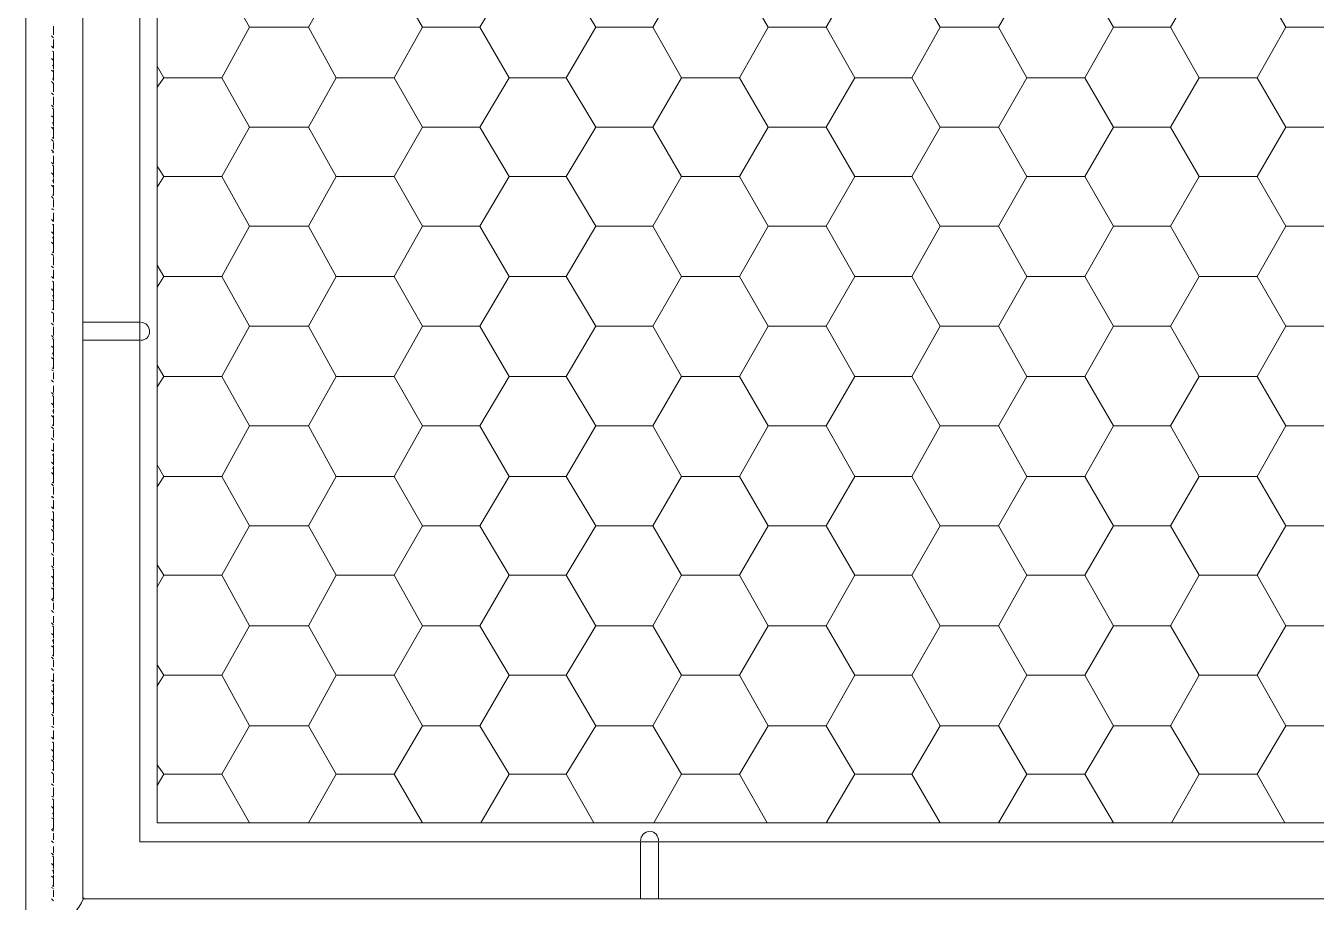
# Model space of a CAD drawing. Header units: millimetres. Extents: x 2928 to 3112, y 1220 to 1280.
# Drawn here: x 3058.276 to 3060.518, y 1264.148 to 1265.671 of the extents above; entities that cross this region are included whole.
import ezdxf

# ---------------------------------------------------------------- set-up
doc = ezdxf.new("R2010")
doc.units = ezdxf.units.MM

msp = doc.modelspace()

# ---------------------------------------------------------------- linework, layer by layer
at = {"color": 7, "linetype": 'Continuous', "lineweight": 5, "true_color": 0x000007}
for points in [[(3058.27562, 1263.95519), (3058.27562, 1268.05543), (3058.27562, 1268.05543)], [(3058.37486, 1264.15367), (3058.37486, 1268.05543), (3058.37486, 1268.05543)], [(3058.47409, 1265.15599), (3058.37486, 1265.15599), (3058.37486, 1265.12456)], [(3058.37486, 1265.12456), (3058.47409, 1265.12456), (3058.47409, 1265.12456)], [(3059.34409, 1264.15367), (3059.34409, 1264.25291), (3059.34409, 1264.25291)], [(3059.37552, 1264.25291), (3059.37552, 1264.15367), (3059.34409, 1264.15367)], [(3062.57433, 1264.15367), (3058.37486, 1264.15367), (3058.37486, 1264.15367)]]:
    msp.add_lwpolyline(points, dxfattribs=at)
for points in [[(3058.47409, 1267.95454), (3062.47509, 1267.95454), (3062.47509, 1264.25291), (3058.47409, 1264.25291)], [(3062.44532, 1264.28599), (3058.50387, 1264.28599), (3058.50387, 1267.92476), (3062.44532, 1267.92476)]]:
    msp.add_lwpolyline(points, close=True, dxfattribs=at)
at = {"color": 9, "linetype": 'Continuous', "lineweight": 13, "true_color": 0xbababa}
for points in [[(3058.6643, 1265.66872), (3058.61634, 1265.75473), (3058.61634, 1265.75473)], [(3058.76685, 1265.66872), (3058.81482, 1265.75473), (3058.81482, 1265.75473)], [(3058.96533, 1265.66872), (3058.91571, 1265.75473), (3058.91571, 1265.75473)], [(3059.06457, 1265.66872), (3059.11584, 1265.75473), (3059.11584, 1265.75473)], [(3059.26636, 1265.66872), (3059.21508, 1265.75473), (3059.21508, 1265.75473)], [(3059.36559, 1265.66872), (3059.41521, 1265.75473), (3059.41521, 1265.75473)], [(3059.56573, 1265.66872), (3059.51611, 1265.75473), (3059.51611, 1265.75473)], [(3059.66662, 1265.66872), (3059.71624, 1265.75473), (3059.71624, 1265.75473)], [(3059.8651, 1265.66872), (3059.81548, 1265.75473), (3059.81548, 1265.75473)], [(3059.96599, 1265.66872), (3060.01561, 1265.75473), (3060.01561, 1265.75473)], [(3060.16612, 1265.66872), (3060.11651, 1265.75473), (3060.11651, 1265.75473)], [(3060.26536, 1265.66872), (3060.31498, 1265.75473), (3060.31498, 1265.75473)], [(3060.4655, 1265.66872), (3060.41588, 1265.75473), (3060.41588, 1265.75473)], [(3058.61634, 1265.58106), (3058.6643, 1265.66872), (3058.6643, 1265.66872)], [(3058.6643, 1265.66872), (3058.76685, 1265.66872), (3058.76685, 1265.66872)], [(3058.81482, 1265.58106), (3058.76685, 1265.66872), (3058.76685, 1265.66872)], [(3058.91571, 1265.58106), (3058.96533, 1265.66872), (3058.96533, 1265.66872)], [(3058.96533, 1265.66872), (3059.06457, 1265.66872), (3059.06457, 1265.66872)], [(3059.11584, 1265.58106), (3059.06457, 1265.66872), (3059.06457, 1265.66872)], [(3059.21508, 1265.58106), (3059.26636, 1265.66872), (3059.26636, 1265.66872)], [(3059.26636, 1265.66872), (3059.36559, 1265.66872), (3059.36559, 1265.66872)], [(3059.41521, 1265.58106), (3059.36559, 1265.66872), (3059.36559, 1265.66872)], [(3059.51611, 1265.58106), (3059.56573, 1265.66872), (3059.56573, 1265.66872)], [(3059.56573, 1265.66872), (3059.66662, 1265.66872), (3059.66662, 1265.66872)], [(3059.71624, 1265.58106), (3059.66662, 1265.66872), (3059.66662, 1265.66872)], [(3059.81548, 1265.58106), (3059.8651, 1265.66872), (3059.8651, 1265.66872)], [(3059.8651, 1265.66872), (3059.96599, 1265.66872), (3059.96599, 1265.66872)], [(3060.01561, 1265.58106), (3059.96599, 1265.66872), (3059.96599, 1265.66872)], [(3060.11651, 1265.58106), (3060.16612, 1265.66872), (3060.16612, 1265.66872)], [(3060.16612, 1265.66872), (3060.26536, 1265.66872), (3060.26536, 1265.66872)], [(3060.31498, 1265.58106), (3060.26536, 1265.66872), (3060.26536, 1265.66872)], [(3060.41588, 1265.58106), (3060.4655, 1265.66872), (3060.4655, 1265.66872)], [(3060.4655, 1265.66872), (3060.56639, 1265.66872), (3060.56639, 1265.66872)], [(3058.51544, 1265.58106), (3058.50387, 1265.60091), (3058.50387, 1265.60091)], [(3058.50387, 1265.56452), (3058.51544, 1265.58106), (3058.51544, 1265.58106)], [(3058.51544, 1265.58106), (3058.61634, 1265.58106), (3058.61634, 1265.58106)], [(3058.6643, 1265.49506), (3058.61634, 1265.58106), (3058.61634, 1265.58106)], [(3058.76685, 1265.49506), (3058.81482, 1265.58106), (3058.81482, 1265.58106)], [(3058.81482, 1265.58106), (3058.91571, 1265.58106), (3058.91571, 1265.58106)], [(3058.96533, 1265.49506), (3058.91571, 1265.58106), (3058.91571, 1265.58106)], [(3059.06457, 1265.49506), (3059.11584, 1265.58106), (3059.11584, 1265.58106)], [(3059.11584, 1265.58106), (3059.21508, 1265.58106), (3059.21508, 1265.58106)], [(3059.26636, 1265.49506), (3059.21508, 1265.58106), (3059.21508, 1265.58106)], [(3059.36559, 1265.49506), (3059.41521, 1265.58106), (3059.41521, 1265.58106)], [(3059.41521, 1265.58106), (3059.51611, 1265.58106), (3059.51611, 1265.58106)], [(3059.56573, 1265.49506), (3059.51611, 1265.58106), (3059.51611, 1265.58106)], [(3059.66662, 1265.49506), (3059.71624, 1265.58106), (3059.71624, 1265.58106)], [(3059.71624, 1265.58106), (3059.81548, 1265.58106), (3059.81548, 1265.58106)], [(3059.8651, 1265.49506), (3059.81548, 1265.58106), (3059.81548, 1265.58106)], [(3059.96599, 1265.49506), (3060.01561, 1265.58106), (3060.01561, 1265.58106)], [(3060.01561, 1265.58106), (3060.11651, 1265.58106), (3060.11651, 1265.58106)], [(3060.16612, 1265.49506), (3060.11651, 1265.58106), (3060.11651, 1265.58106)], [(3060.26536, 1265.49506), (3060.31498, 1265.58106), (3060.31498, 1265.58106)], [(3060.31498, 1265.58106), (3060.41588, 1265.58106), (3060.41588, 1265.58106)], [(3060.4655, 1265.49506), (3060.41588, 1265.58106), (3060.41588, 1265.58106)], [(3058.61634, 1265.40905), (3058.6643, 1265.49506), (3058.6643, 1265.49506)], [(3058.6643, 1265.49506), (3058.76685, 1265.49506), (3058.76685, 1265.49506)], [(3058.81482, 1265.40905), (3058.76685, 1265.49506), (3058.76685, 1265.49506)], [(3058.91571, 1265.40905), (3058.96533, 1265.49506), (3058.96533, 1265.49506)], [(3058.96533, 1265.49506), (3059.06457, 1265.49506), (3059.06457, 1265.49506)], [(3059.11584, 1265.40905), (3059.06457, 1265.49506), (3059.06457, 1265.49506)], [(3059.21508, 1265.40905), (3059.26636, 1265.49506), (3059.26636, 1265.49506)], [(3059.26636, 1265.49506), (3059.36559, 1265.49506), (3059.36559, 1265.49506)], [(3059.41521, 1265.40905), (3059.36559, 1265.49506), (3059.36559, 1265.49506)], [(3059.51611, 1265.40905), (3059.56573, 1265.49506), (3059.56573, 1265.49506)], [(3059.56573, 1265.49506), (3059.66662, 1265.49506), (3059.66662, 1265.49506)], [(3059.71624, 1265.40905), (3059.66662, 1265.49506), (3059.66662, 1265.49506)], [(3059.81548, 1265.40905), (3059.8651, 1265.49506), (3059.8651, 1265.49506)], [(3059.8651, 1265.49506), (3059.96599, 1265.49506), (3059.96599, 1265.49506)], [(3060.01561, 1265.40905), (3059.96599, 1265.49506), (3059.96599, 1265.49506)], [(3060.11651, 1265.40905), (3060.16612, 1265.49506), (3060.16612, 1265.49506)], [(3060.16612, 1265.49506), (3060.26536, 1265.49506), (3060.26536, 1265.49506)], [(3060.31498, 1265.40905), (3060.26536, 1265.49506), (3060.26536, 1265.49506)], [(3060.41588, 1265.40905), (3060.4655, 1265.49506), (3060.4655, 1265.49506)], [(3060.4655, 1265.49506), (3060.56639, 1265.49506), (3060.56639, 1265.49506)], [(3058.51544, 1265.40905), (3058.50387, 1265.42724), (3058.50387, 1265.42724)], [(3058.50387, 1265.39085), (3058.51544, 1265.40905), (3058.51544, 1265.40905)], [(3058.51544, 1265.40905), (3058.61634, 1265.40905), (3058.61634, 1265.40905)], [(3058.6643, 1265.32304), (3058.61634, 1265.40905), (3058.61634, 1265.40905)], [(3058.76685, 1265.32304), (3058.81482, 1265.40905), (3058.81482, 1265.40905)], [(3058.81482, 1265.40905), (3058.91571, 1265.40905), (3058.91571, 1265.40905)], [(3058.96533, 1265.32304), (3058.91571, 1265.40905), (3058.91571, 1265.40905)], [(3059.06457, 1265.32304), (3059.11584, 1265.40905), (3059.11584, 1265.40905)], [(3059.11584, 1265.40905), (3059.21508, 1265.40905), (3059.21508, 1265.40905)], [(3059.26636, 1265.32304), (3059.21508, 1265.40905), (3059.21508, 1265.40905)], [(3059.36559, 1265.32304), (3059.41521, 1265.40905), (3059.41521, 1265.40905)], [(3059.41521, 1265.40905), (3059.51611, 1265.40905), (3059.51611, 1265.40905)], [(3059.56573, 1265.32304), (3059.51611, 1265.40905), (3059.51611, 1265.40905)], [(3059.66662, 1265.32304), (3059.71624, 1265.40905), (3059.71624, 1265.40905)], [(3059.71624, 1265.40905), (3059.81548, 1265.40905), (3059.81548, 1265.40905)], [(3059.8651, 1265.32304), (3059.81548, 1265.40905), (3059.81548, 1265.40905)], [(3059.96599, 1265.32304), (3060.01561, 1265.40905), (3060.01561, 1265.40905)], [(3060.01561, 1265.40905), (3060.11651, 1265.40905), (3060.11651, 1265.40905)], [(3060.16612, 1265.32304), (3060.11651, 1265.40905), (3060.11651, 1265.40905)], [(3060.26536, 1265.32304), (3060.31498, 1265.40905), (3060.31498, 1265.40905)], [(3060.31498, 1265.40905), (3060.41588, 1265.40905), (3060.41588, 1265.40905)], [(3060.4655, 1265.32304), (3060.41588, 1265.40905), (3060.41588, 1265.40905)], [(3058.61634, 1265.23538), (3058.6643, 1265.32304), (3058.6643, 1265.32304)], [(3058.6643, 1265.32304), (3058.76685, 1265.32304), (3058.76685, 1265.32304)], [(3058.81482, 1265.23538), (3058.76685, 1265.32304), (3058.76685, 1265.32304)], [(3058.91571, 1265.23538), (3058.96533, 1265.32304), (3058.96533, 1265.32304)], [(3058.96533, 1265.32304), (3059.06457, 1265.32304), (3059.06457, 1265.32304)], [(3059.11584, 1265.23538), (3059.06457, 1265.32304), (3059.06457, 1265.32304)], [(3059.21508, 1265.23538), (3059.26636, 1265.32304), (3059.26636, 1265.32304)], [(3059.26636, 1265.32304), (3059.36559, 1265.32304), (3059.36559, 1265.32304)], [(3059.41521, 1265.23538), (3059.36559, 1265.32304), (3059.36559, 1265.32304)], [(3059.51611, 1265.23538), (3059.56573, 1265.32304), (3059.56573, 1265.32304)], [(3059.56573, 1265.32304), (3059.66662, 1265.32304), (3059.66662, 1265.32304)], [(3059.71624, 1265.23538), (3059.66662, 1265.32304), (3059.66662, 1265.32304)], [(3059.81548, 1265.23538), (3059.8651, 1265.32304), (3059.8651, 1265.32304)], [(3059.8651, 1265.32304), (3059.96599, 1265.32304), (3059.96599, 1265.32304)], [(3060.01561, 1265.23538), (3059.96599, 1265.32304), (3059.96599, 1265.32304)], [(3060.11651, 1265.23538), (3060.16612, 1265.32304), (3060.16612, 1265.32304)], [(3060.16612, 1265.32304), (3060.26536, 1265.32304), (3060.26536, 1265.32304)], [(3060.31498, 1265.23538), (3060.26536, 1265.32304), (3060.26536, 1265.32304)], [(3060.41588, 1265.23538), (3060.4655, 1265.32304), (3060.4655, 1265.32304)], [(3060.4655, 1265.32304), (3060.56639, 1265.32304), (3060.56639, 1265.32304)], [(3058.51544, 1265.23538), (3058.50387, 1265.25523), (3058.50387, 1265.25523)], [(3058.50387, 1265.21719), (3058.51544, 1265.23538), (3058.51544, 1265.23538)], [(3058.51544, 1265.23538), (3058.61634, 1265.23538), (3058.61634, 1265.23538)], [(3058.6643, 1265.14937), (3058.61634, 1265.23538), (3058.61634, 1265.23538)], [(3058.76685, 1265.14937), (3058.81482, 1265.23538), (3058.81482, 1265.23538)], [(3058.81482, 1265.23538), (3058.91571, 1265.23538), (3058.91571, 1265.23538)], [(3058.96533, 1265.14937), (3058.91571, 1265.23538), (3058.91571, 1265.23538)], [(3059.06457, 1265.14937), (3059.11584, 1265.23538), (3059.11584, 1265.23538)], [(3059.11584, 1265.23538), (3059.21508, 1265.23538), (3059.21508, 1265.23538)], [(3059.26636, 1265.14937), (3059.21508, 1265.23538), (3059.21508, 1265.23538)], [(3059.36559, 1265.14937), (3059.41521, 1265.23538), (3059.41521, 1265.23538)], [(3059.41521, 1265.23538), (3059.51611, 1265.23538), (3059.51611, 1265.23538)], [(3059.56573, 1265.14937), (3059.51611, 1265.23538), (3059.51611, 1265.23538)], [(3059.66662, 1265.14937), (3059.71624, 1265.23538), (3059.71624, 1265.23538)], [(3059.71624, 1265.23538), (3059.81548, 1265.23538), (3059.81548, 1265.23538)], [(3059.8651, 1265.14937), (3059.81548, 1265.23538), (3059.81548, 1265.23538)], [(3059.96599, 1265.14937), (3060.01561, 1265.23538), (3060.01561, 1265.23538)], [(3060.01561, 1265.23538), (3060.11651, 1265.23538), (3060.11651, 1265.23538)], [(3060.16612, 1265.14937), (3060.11651, 1265.23538), (3060.11651, 1265.23538)], [(3060.26536, 1265.14937), (3060.31498, 1265.23538), (3060.31498, 1265.23538)], [(3060.31498, 1265.23538), (3060.41588, 1265.23538), (3060.41588, 1265.23538)], [(3060.4655, 1265.14937), (3060.41588, 1265.23538), (3060.41588, 1265.23538)], [(3058.61634, 1265.06171), (3058.6643, 1265.14937), (3058.6643, 1265.14937)], [(3058.6643, 1265.14937), (3058.76685, 1265.14937), (3058.76685, 1265.14937)], [(3058.81482, 1265.06171), (3058.76685, 1265.14937), (3058.76685, 1265.14937)], [(3058.91571, 1265.06171), (3058.96533, 1265.14937), (3058.96533, 1265.14937)], [(3058.96533, 1265.14937), (3059.06457, 1265.14937), (3059.06457, 1265.14937)], [(3059.11584, 1265.06171), (3059.06457, 1265.14937), (3059.06457, 1265.14937)], [(3059.21508, 1265.06171), (3059.26636, 1265.14937), (3059.26636, 1265.14937)], [(3059.26636, 1265.14937), (3059.36559, 1265.14937), (3059.36559, 1265.14937)], [(3059.41521, 1265.06171), (3059.36559, 1265.14937), (3059.36559, 1265.14937)], [(3059.51611, 1265.06171), (3059.56573, 1265.14937), (3059.56573, 1265.14937)], [(3059.56573, 1265.14937), (3059.66662, 1265.14937), (3059.66662, 1265.14937)], [(3059.71624, 1265.06171), (3059.66662, 1265.14937), (3059.66662, 1265.14937)], [(3059.81548, 1265.06171), (3059.8651, 1265.14937), (3059.8651, 1265.14937)], [(3059.8651, 1265.14937), (3059.96599, 1265.14937), (3059.96599, 1265.14937)], [(3060.01561, 1265.06171), (3059.96599, 1265.14937), (3059.96599, 1265.14937)], [(3060.11651, 1265.06171), (3060.16612, 1265.14937), (3060.16612, 1265.14937)], [(3060.16612, 1265.14937), (3060.26536, 1265.14937), (3060.26536, 1265.14937)], [(3060.31498, 1265.06171), (3060.26536, 1265.14937), (3060.26536, 1265.14937)], [(3060.41588, 1265.06171), (3060.4655, 1265.14937), (3060.4655, 1265.14937)], [(3060.4655, 1265.14937), (3060.56639, 1265.14937), (3060.56639, 1265.14937)], [(3058.51544, 1265.06171), (3058.50387, 1265.08156), (3058.50387, 1265.08156)], [(3058.50387, 1265.04352), (3058.51544, 1265.06171), (3058.51544, 1265.06171)], [(3058.51544, 1265.06171), (3058.61634, 1265.06171), (3058.61634, 1265.06171)], [(3058.6643, 1264.9757), (3058.61634, 1265.06171), (3058.61634, 1265.06171)], [(3058.76685, 1264.9757), (3058.81482, 1265.06171), (3058.81482, 1265.06171)], [(3058.81482, 1265.06171), (3058.91571, 1265.06171), (3058.91571, 1265.06171)], [(3058.96533, 1264.9757), (3058.91571, 1265.06171), (3058.91571, 1265.06171)], [(3059.06457, 1264.9757), (3059.11584, 1265.06171), (3059.11584, 1265.06171)], [(3059.11584, 1265.06171), (3059.21508, 1265.06171), (3059.21508, 1265.06171)], [(3059.26636, 1264.9757), (3059.21508, 1265.06171), (3059.21508, 1265.06171)], [(3059.36559, 1264.9757), (3059.41521, 1265.06171), (3059.41521, 1265.06171)], [(3059.41521, 1265.06171), (3059.51611, 1265.06171), (3059.51611, 1265.06171)], [(3059.56573, 1264.9757), (3059.51611, 1265.06171), (3059.51611, 1265.06171)], [(3059.66662, 1264.9757), (3059.71624, 1265.06171), (3059.71624, 1265.06171)], [(3059.71624, 1265.06171), (3059.81548, 1265.06171), (3059.81548, 1265.06171)], [(3059.8651, 1264.9757), (3059.81548, 1265.06171), (3059.81548, 1265.06171)], [(3059.96599, 1264.9757), (3060.01561, 1265.06171), (3060.01561, 1265.06171)], [(3060.01561, 1265.06171), (3060.11651, 1265.06171), (3060.11651, 1265.06171)], [(3060.16612, 1264.9757), (3060.11651, 1265.06171), (3060.11651, 1265.06171)], [(3060.26536, 1264.9757), (3060.31498, 1265.06171), (3060.31498, 1265.06171)], [(3060.31498, 1265.06171), (3060.41588, 1265.06171), (3060.41588, 1265.06171)], [(3060.4655, 1264.9757), (3060.41588, 1265.06171), (3060.41588, 1265.06171)], [(3058.61634, 1264.88804), (3058.6643, 1264.9757), (3058.6643, 1264.9757)], [(3058.6643, 1264.9757), (3058.76685, 1264.9757), (3058.76685, 1264.9757)], [(3058.81482, 1264.88804), (3058.76685, 1264.9757), (3058.76685, 1264.9757)], [(3058.91571, 1264.88804), (3058.96533, 1264.9757), (3058.96533, 1264.9757)], [(3058.96533, 1264.9757), (3059.06457, 1264.9757), (3059.06457, 1264.9757)], [(3059.11584, 1264.88804), (3059.06457, 1264.9757), (3059.06457, 1264.9757)], [(3059.21508, 1264.88804), (3059.26636, 1264.9757), (3059.26636, 1264.9757)], [(3059.26636, 1264.9757), (3059.36559, 1264.9757), (3059.36559, 1264.9757)], [(3059.41521, 1264.88804), (3059.36559, 1264.9757), (3059.36559, 1264.9757)], [(3059.51611, 1264.88804), (3059.56573, 1264.9757), (3059.56573, 1264.9757)], [(3059.56573, 1264.9757), (3059.66662, 1264.9757), (3059.66662, 1264.9757)], [(3059.71624, 1264.88804), (3059.66662, 1264.9757), (3059.66662, 1264.9757)], [(3059.81548, 1264.88804), (3059.8651, 1264.9757), (3059.8651, 1264.9757)], [(3059.8651, 1264.9757), (3059.96599, 1264.9757), (3059.96599, 1264.9757)], [(3060.01561, 1264.88804), (3059.96599, 1264.9757), (3059.96599, 1264.9757)], [(3060.11651, 1264.88804), (3060.16612, 1264.9757), (3060.16612, 1264.9757)], [(3060.16612, 1264.9757), (3060.26536, 1264.9757), (3060.26536, 1264.9757)], [(3060.31498, 1264.88804), (3060.26536, 1264.9757), (3060.26536, 1264.9757)], [(3060.41588, 1264.88804), (3060.4655, 1264.9757), (3060.4655, 1264.9757)], [(3060.4655, 1264.9757), (3060.56639, 1264.9757), (3060.56639, 1264.9757)], [(3058.51544, 1264.88804), (3058.50387, 1264.90789), (3058.50387, 1264.90789)], [(3058.50387, 1264.86985), (3058.51544, 1264.88804), (3058.51544, 1264.88804)], [(3058.51544, 1264.88804), (3058.61634, 1264.88804), (3058.61634, 1264.88804)], [(3058.6643, 1264.80203), (3058.61634, 1264.88804), (3058.61634, 1264.88804)], [(3058.76685, 1264.80203), (3058.81482, 1264.88804), (3058.81482, 1264.88804)], [(3058.81482, 1264.88804), (3058.91571, 1264.88804), (3058.91571, 1264.88804)], [(3058.96533, 1264.80203), (3058.91571, 1264.88804), (3058.91571, 1264.88804)], [(3059.06457, 1264.80203), (3059.11584, 1264.88804), (3059.11584, 1264.88804)], [(3059.11584, 1264.88804), (3059.21508, 1264.88804), (3059.21508, 1264.88804)], [(3059.26636, 1264.80203), (3059.21508, 1264.88804), (3059.21508, 1264.88804)], [(3059.36559, 1264.80203), (3059.41521, 1264.88804), (3059.41521, 1264.88804)], [(3059.41521, 1264.88804), (3059.51611, 1264.88804), (3059.51611, 1264.88804)], [(3059.56573, 1264.80203), (3059.51611, 1264.88804), (3059.51611, 1264.88804)], [(3059.66662, 1264.80203), (3059.71624, 1264.88804), (3059.71624, 1264.88804)], [(3059.71624, 1264.88804), (3059.81548, 1264.88804), (3059.81548, 1264.88804)], [(3059.8651, 1264.80203), (3059.81548, 1264.88804), (3059.81548, 1264.88804)], [(3059.96599, 1264.80203), (3060.01561, 1264.88804), (3060.01561, 1264.88804)], [(3060.01561, 1264.88804), (3060.11651, 1264.88804), (3060.11651, 1264.88804)], [(3060.16612, 1264.80203), (3060.11651, 1264.88804), (3060.11651, 1264.88804)], [(3060.26536, 1264.80203), (3060.31498, 1264.88804), (3060.31498, 1264.88804)], [(3060.31498, 1264.88804), (3060.41588, 1264.88804), (3060.41588, 1264.88804)], [(3060.4655, 1264.80203), (3060.41588, 1264.88804), (3060.41588, 1264.88804)], [(3058.61634, 1264.71603), (3058.6643, 1264.80203), (3058.6643, 1264.80203)], [(3058.6643, 1264.80203), (3058.76685, 1264.80203), (3058.76685, 1264.80203)], [(3058.81482, 1264.71603), (3058.76685, 1264.80203), (3058.76685, 1264.80203)], [(3058.91571, 1264.71603), (3058.96533, 1264.80203), (3058.96533, 1264.80203)], [(3058.96533, 1264.80203), (3059.06457, 1264.80203), (3059.06457, 1264.80203)], [(3059.11584, 1264.71603), (3059.06457, 1264.80203), (3059.06457, 1264.80203)], [(3059.21508, 1264.71603), (3059.26636, 1264.80203), (3059.26636, 1264.80203)], [(3059.26636, 1264.80203), (3059.36559, 1264.80203), (3059.36559, 1264.80203)], [(3059.41521, 1264.71603), (3059.36559, 1264.80203), (3059.36559, 1264.80203)], [(3059.51611, 1264.71603), (3059.56573, 1264.80203), (3059.56573, 1264.80203)], [(3059.56573, 1264.80203), (3059.66662, 1264.80203), (3059.66662, 1264.80203)], [(3059.71624, 1264.71603), (3059.66662, 1264.80203), (3059.66662, 1264.80203)], [(3059.81548, 1264.71603), (3059.8651, 1264.80203), (3059.8651, 1264.80203)], [(3059.8651, 1264.80203), (3059.96599, 1264.80203), (3059.96599, 1264.80203)], [(3060.01561, 1264.71603), (3059.96599, 1264.80203), (3059.96599, 1264.80203)], [(3060.11651, 1264.71603), (3060.16612, 1264.80203), (3060.16612, 1264.80203)], [(3060.16612, 1264.80203), (3060.26536, 1264.80203), (3060.26536, 1264.80203)], [(3060.31498, 1264.71603), (3060.26536, 1264.80203), (3060.26536, 1264.80203)], [(3060.41588, 1264.71603), (3060.4655, 1264.80203), (3060.4655, 1264.80203)], [(3060.4655, 1264.80203), (3060.56639, 1264.80203), (3060.56639, 1264.80203)], [(3058.51544, 1264.71603), (3058.50387, 1264.73422), (3058.50387, 1264.73422)], [(3058.50387, 1264.69618), (3058.51544, 1264.71603), (3058.51544, 1264.71603)], [(3058.51544, 1264.71603), (3058.61634, 1264.71603), (3058.61634, 1264.71603)], [(3058.6643, 1264.62837), (3058.61634, 1264.71603), (3058.61634, 1264.71603)], [(3058.76685, 1264.62837), (3058.81482, 1264.71603), (3058.81482, 1264.71603)], [(3058.81482, 1264.71603), (3058.91571, 1264.71603), (3058.91571, 1264.71603)], [(3058.96533, 1264.62837), (3058.91571, 1264.71603), (3058.91571, 1264.71603)], [(3059.06457, 1264.62837), (3059.11584, 1264.71603), (3059.11584, 1264.71603)], [(3059.11584, 1264.71603), (3059.21508, 1264.71603), (3059.21508, 1264.71603)], [(3059.26636, 1264.62837), (3059.21508, 1264.71603), (3059.21508, 1264.71603)], [(3059.36559, 1264.62837), (3059.41521, 1264.71603), (3059.41521, 1264.71603)], [(3059.41521, 1264.71603), (3059.51611, 1264.71603), (3059.51611, 1264.71603)], [(3059.56573, 1264.62837), (3059.51611, 1264.71603), (3059.51611, 1264.71603)], [(3059.66662, 1264.62837), (3059.71624, 1264.71603), (3059.71624, 1264.71603)], [(3059.71624, 1264.71603), (3059.81548, 1264.71603), (3059.81548, 1264.71603)], [(3059.8651, 1264.62837), (3059.81548, 1264.71603), (3059.81548, 1264.71603)], [(3059.96599, 1264.62837), (3060.01561, 1264.71603), (3060.01561, 1264.71603)], [(3060.01561, 1264.71603), (3060.11651, 1264.71603), (3060.11651, 1264.71603)], [(3060.16612, 1264.62837), (3060.11651, 1264.71603), (3060.11651, 1264.71603)], [(3060.26536, 1264.62837), (3060.31498, 1264.71603), (3060.31498, 1264.71603)], [(3060.31498, 1264.71603), (3060.41588, 1264.71603), (3060.41588, 1264.71603)], [(3060.4655, 1264.62837), (3060.41588, 1264.71603), (3060.41588, 1264.71603)], [(3058.61634, 1264.54236), (3058.6643, 1264.62837), (3058.6643, 1264.62837)], [(3058.6643, 1264.62837), (3058.76685, 1264.62837), (3058.76685, 1264.62837)], [(3058.81482, 1264.54236), (3058.76685, 1264.62837), (3058.76685, 1264.62837)], [(3058.91571, 1264.54236), (3058.96533, 1264.62837), (3058.96533, 1264.62837)], [(3058.96533, 1264.62837), (3059.06457, 1264.62837), (3059.06457, 1264.62837)], [(3059.11584, 1264.54236), (3059.06457, 1264.62837), (3059.06457, 1264.62837)], [(3059.21508, 1264.54236), (3059.26636, 1264.62837), (3059.26636, 1264.62837)], [(3059.26636, 1264.62837), (3059.36559, 1264.62837), (3059.36559, 1264.62837)], [(3059.41521, 1264.54236), (3059.36559, 1264.62837), (3059.36559, 1264.62837)], [(3059.51611, 1264.54236), (3059.56573, 1264.62837), (3059.56573, 1264.62837)], [(3059.56573, 1264.62837), (3059.66662, 1264.62837), (3059.66662, 1264.62837)], [(3059.71624, 1264.54236), (3059.66662, 1264.62837), (3059.66662, 1264.62837)], [(3059.81548, 1264.54236), (3059.8651, 1264.62837), (3059.8651, 1264.62837)], [(3059.8651, 1264.62837), (3059.96599, 1264.62837), (3059.96599, 1264.62837)], [(3060.01561, 1264.54236), (3059.96599, 1264.62837), (3059.96599, 1264.62837)], [(3060.11651, 1264.54236), (3060.16612, 1264.62837), (3060.16612, 1264.62837)], [(3060.16612, 1264.62837), (3060.26536, 1264.62837), (3060.26536, 1264.62837)], [(3060.31498, 1264.54236), (3060.26536, 1264.62837), (3060.26536, 1264.62837)], [(3060.41588, 1264.54236), (3060.4655, 1264.62837), (3060.4655, 1264.62837)], [(3060.4655, 1264.62837), (3060.56639, 1264.62837), (3060.56639, 1264.62837)], [(3058.51544, 1264.54236), (3058.50387, 1264.56055), (3058.50387, 1264.56055)], [(3058.50387, 1264.52416), (3058.51544, 1264.54236), (3058.51544, 1264.54236)], [(3058.51544, 1264.54236), (3058.61634, 1264.54236), (3058.61634, 1264.54236)], [(3058.6643, 1264.4547), (3058.61634, 1264.54236), (3058.61634, 1264.54236)], [(3058.76685, 1264.4547), (3058.81482, 1264.54236), (3058.81482, 1264.54236)], [(3058.81482, 1264.54236), (3058.91571, 1264.54236), (3058.91571, 1264.54236)], [(3058.96533, 1264.4547), (3058.91571, 1264.54236), (3058.91571, 1264.54236)], [(3059.06457, 1264.4547), (3059.11584, 1264.54236), (3059.11584, 1264.54236)], [(3059.11584, 1264.54236), (3059.21508, 1264.54236), (3059.21508, 1264.54236)], [(3059.26636, 1264.4547), (3059.21508, 1264.54236), (3059.21508, 1264.54236)], [(3059.36559, 1264.4547), (3059.41521, 1264.54236), (3059.41521, 1264.54236)], [(3059.41521, 1264.54236), (3059.51611, 1264.54236), (3059.51611, 1264.54236)], [(3059.56573, 1264.4547), (3059.51611, 1264.54236), (3059.51611, 1264.54236)], [(3059.66662, 1264.4547), (3059.71624, 1264.54236), (3059.71624, 1264.54236)], [(3059.71624, 1264.54236), (3059.81548, 1264.54236), (3059.81548, 1264.54236)], [(3059.8651, 1264.4547), (3059.81548, 1264.54236), (3059.81548, 1264.54236)], [(3059.96599, 1264.4547), (3060.01561, 1264.54236), (3060.01561, 1264.54236)], [(3060.01561, 1264.54236), (3060.11651, 1264.54236), (3060.11651, 1264.54236)], [(3060.16612, 1264.4547), (3060.11651, 1264.54236), (3060.11651, 1264.54236)], [(3060.26536, 1264.4547), (3060.31498, 1264.54236), (3060.31498, 1264.54236)], [(3060.31498, 1264.54236), (3060.41588, 1264.54236), (3060.41588, 1264.54236)], [(3060.4655, 1264.4547), (3060.41588, 1264.54236), (3060.41588, 1264.54236)], [(3058.61634, 1264.37034), (3058.6643, 1264.4547), (3058.6643, 1264.4547)], [(3058.6643, 1264.4547), (3058.76685, 1264.4547), (3058.76685, 1264.4547)], [(3058.81482, 1264.37034), (3058.76685, 1264.4547), (3058.76685, 1264.4547)], [(3058.91571, 1264.37034), (3058.96533, 1264.4547), (3058.96533, 1264.4547)], [(3058.96533, 1264.4547), (3059.06457, 1264.4547), (3059.06457, 1264.4547)], [(3059.11584, 1264.37034), (3059.06457, 1264.4547), (3059.06457, 1264.4547)], [(3059.21508, 1264.37034), (3059.26636, 1264.4547), (3059.26636, 1264.4547)], [(3059.26636, 1264.4547), (3059.36559, 1264.4547), (3059.36559, 1264.4547)], [(3059.41521, 1264.37034), (3059.36559, 1264.4547), (3059.36559, 1264.4547)], [(3059.51611, 1264.37034), (3059.56573, 1264.4547), (3059.56573, 1264.4547)], [(3059.56573, 1264.4547), (3059.66662, 1264.4547), (3059.66662, 1264.4547)], [(3059.71624, 1264.37034), (3059.66662, 1264.4547), (3059.66662, 1264.4547)], [(3059.81548, 1264.37034), (3059.8651, 1264.4547), (3059.8651, 1264.4547)], [(3059.8651, 1264.4547), (3059.96599, 1264.4547), (3059.96599, 1264.4547)], [(3060.01561, 1264.37034), (3059.96599, 1264.4547), (3059.96599, 1264.4547)], [(3060.11651, 1264.37034), (3060.16612, 1264.4547), (3060.16612, 1264.4547)], [(3060.16612, 1264.4547), (3060.26536, 1264.4547), (3060.26536, 1264.4547)], [(3060.31498, 1264.37034), (3060.26536, 1264.4547), (3060.26536, 1264.4547)], [(3060.41588, 1264.37034), (3060.4655, 1264.4547), (3060.4655, 1264.4547)], [(3060.4655, 1264.4547), (3060.56639, 1264.4547), (3060.56639, 1264.4547)], [(3058.51544, 1264.37034), (3058.50387, 1264.38688), (3058.50387, 1264.38688)], [(3058.50387, 1264.3505), (3058.51544, 1264.37034), (3058.51544, 1264.37034)], [(3058.51544, 1264.37034), (3058.61634, 1264.37034), (3058.61634, 1264.37034)], [(3058.6643, 1264.28599), (3058.61634, 1264.37034), (3058.61634, 1264.37034)], [(3058.76685, 1264.28599), (3058.81482, 1264.37034), (3058.81482, 1264.37034)], [(3058.81482, 1264.37034), (3058.91571, 1264.37034), (3058.91571, 1264.37034)], [(3058.96533, 1264.28599), (3058.91571, 1264.37034), (3058.91571, 1264.37034)], [(3059.06622, 1264.28599), (3059.11584, 1264.37034), (3059.11584, 1264.37034)], [(3059.11584, 1264.37034), (3059.21508, 1264.37034), (3059.21508, 1264.37034)], [(3059.26305, 1264.28599), (3059.21508, 1264.37034), (3059.21508, 1264.37034)], [(3059.36725, 1264.28599), (3059.41521, 1264.37034), (3059.41521, 1264.37034)], [(3059.41521, 1264.37034), (3059.51611, 1264.37034), (3059.51611, 1264.37034)], [(3059.56407, 1264.28599), (3059.51611, 1264.37034), (3059.51611, 1264.37034)], [(3059.66662, 1264.28599), (3059.71624, 1264.37034), (3059.71624, 1264.37034)], [(3059.71624, 1264.37034), (3059.81548, 1264.37034), (3059.81548, 1264.37034)], [(3059.8651, 1264.28599), (3059.81548, 1264.37034), (3059.81548, 1264.37034)], [(3059.96599, 1264.28599), (3060.01561, 1264.37034), (3060.01561, 1264.37034)], [(3060.01561, 1264.37034), (3060.11651, 1264.37034), (3060.11651, 1264.37034)], [(3060.16612, 1264.28599), (3060.11651, 1264.37034), (3060.11651, 1264.37034)], [(3060.26702, 1264.28599), (3060.31498, 1264.37034), (3060.31498, 1264.37034)], [(3060.31498, 1264.37034), (3060.41588, 1264.37034), (3060.41588, 1264.37034)], [(3060.46384, 1264.28599), (3060.41588, 1264.37034), (3060.41588, 1264.37034)]]:
    msp.add_lwpolyline(points, dxfattribs=at)
at = {"color": 7, "linetype": 'Continuous', "lineweight": 20, "true_color": 0x000007}
for points in [[(3058.32358, 1265.65053), (3058.32027, 1265.65384), (3058.32027, 1265.65384)], [(3058.32358, 1265.66542), (3058.32358, 1265.65549), (3058.32358, 1265.65549)], [(3058.32358, 1265.63234), (3058.32027, 1265.63564), (3058.32027, 1265.63564)], [(3058.32358, 1265.64722), (3058.32358, 1265.63564), (3058.32358, 1265.63564)], [(3058.32358, 1265.61084), (3058.32027, 1265.61414), (3058.32027, 1265.61414)], [(3058.32358, 1265.62572), (3058.32358, 1265.61745), (3058.32358, 1265.61745)], [(3058.32358, 1265.59099), (3058.32027, 1265.5943), (3058.32027, 1265.5943)], [(3058.32358, 1265.60587), (3058.32358, 1265.59595), (3058.32358, 1265.59595)], [(3058.32358, 1265.58603), (3058.32358, 1265.5761), (3058.32358, 1265.5761)], [(3058.32358, 1265.57114), (3058.32027, 1265.57445), (3058.32027, 1265.57445)], [(3058.32358, 1265.56618), (3058.32358, 1265.55625), (3058.32358, 1265.55625)], [(3058.32358, 1265.55129), (3058.32027, 1265.5546), (3058.32027, 1265.5546)], [(3058.32358, 1265.54798), (3058.32358, 1265.53641), (3058.32358, 1265.53641)], [(3058.32358, 1265.52979), (3058.32027, 1265.5331), (3058.32027, 1265.5331)], [(3058.32358, 1265.52648), (3058.32358, 1265.5149), (3058.32358, 1265.5149)], [(3058.32358, 1265.5116), (3058.32027, 1265.5149), (3058.32027, 1265.5149)], [(3058.32358, 1265.50663), (3058.32358, 1265.49671), (3058.32358, 1265.49671)], [(3058.32358, 1265.49175), (3058.32027, 1265.49506), (3058.32027, 1265.49506)], [(3058.32358, 1265.47025), (3058.32027, 1265.47355), (3058.32027, 1265.47355)], [(3058.32358, 1265.48513), (3058.32358, 1265.47521), (3058.32358, 1265.47521)], [(3058.32358, 1265.45205), (3058.32027, 1265.45536), (3058.32027, 1265.45536)], [(3058.32358, 1265.46694), (3058.32358, 1265.45701), (3058.32358, 1265.45701)], [(3058.32358, 1265.43055), (3058.32027, 1265.43386), (3058.32027, 1265.43386)], [(3058.32358, 1265.44544), (3058.32358, 1265.43717), (3058.32358, 1265.43717)], [(3058.32358, 1265.41236), (3058.32027, 1265.41566), (3058.32027, 1265.41566)], [(3058.32358, 1265.42724), (3058.32358, 1265.41566), (3058.32358, 1265.41566)], [(3058.32358, 1265.40574), (3058.32358, 1265.39747), (3058.32358, 1265.39747)], [(3058.32358, 1265.39085), (3058.32027, 1265.39416), (3058.32027, 1265.39416)], [(3058.32358, 1265.38589), (3058.32358, 1265.37597), (3058.32358, 1265.37597)], [(3058.32358, 1265.37101), (3058.32027, 1265.37431), (3058.32027, 1265.37431)], [(3058.32358, 1265.36439), (3058.32358, 1265.35612), (3058.32358, 1265.35612)], [(3058.32358, 1265.35116), (3058.32027, 1265.35281), (3058.32027, 1265.35281)], [(3058.32358, 1265.3462), (3058.32358, 1265.33627), (3058.32358, 1265.33627)], [(3058.32358, 1265.33131), (3058.32027, 1265.33462), (3058.32027, 1265.33462)], [(3058.32358, 1265.32635), (3058.32358, 1265.31643), (3058.32358, 1265.31643)], [(3058.32358, 1265.30981), (3058.32027, 1265.31312), (3058.32027, 1265.31312)], [(3058.32358, 1265.29162), (3058.32027, 1265.29492), (3058.32027, 1265.29492)], [(3058.32358, 1265.3065), (3058.32358, 1265.29492), (3058.32358, 1265.29492)], [(3058.32358, 1265.27177), (3058.32027, 1265.27508), (3058.32027, 1265.27508)], [(3058.32358, 1265.28665), (3058.32358, 1265.27673), (3058.32358, 1265.27673)], [(3058.32358, 1265.25027), (3058.32027, 1265.25357), (3058.32027, 1265.25357)], [(3058.32358, 1265.26515), (3058.32358, 1265.25523), (3058.32358, 1265.25523)], [(3058.32358, 1265.23207), (3058.32027, 1265.23538), (3058.32027, 1265.23538)], [(3058.32358, 1265.24696), (3058.32358, 1265.23538), (3058.32358, 1265.23538)], [(3058.32358, 1265.21057), (3058.32027, 1265.21388), (3058.32027, 1265.21388)], [(3058.32358, 1265.22546), (3058.32358, 1265.21719), (3058.32358, 1265.21719)], [(3058.32358, 1265.20561), (3058.32358, 1265.19568), (3058.32358, 1265.19568)], [(3058.32358, 1265.19238), (3058.32027, 1265.19403), (3058.32027, 1265.19403)], [(3058.32358, 1265.18576), (3058.32358, 1265.17749), (3058.32358, 1265.17749)], [(3058.32358, 1265.17087), (3058.32027, 1265.17418), (3058.32027, 1265.17418)], [(3058.32358, 1265.16591), (3058.32358, 1265.15599), (3058.32358, 1265.15599)], [(3058.32358, 1265.15103), (3058.32027, 1265.15433), (3058.32027, 1265.15433)], [(3058.32358, 1265.14772), (3058.32358, 1265.13614), (3058.32358, 1265.13614)], [(3058.32358, 1265.12952), (3058.32027, 1265.13283), (3058.32027, 1265.13283)], [(3058.32358, 1265.11133), (3058.32027, 1265.11464), (3058.32027, 1265.11464)], [(3058.32358, 1265.12622), (3058.32358, 1265.11464), (3058.32358, 1265.11464)], [(3058.32358, 1265.09148), (3058.32027, 1265.09479), (3058.32027, 1265.09479)], [(3058.32358, 1265.10637), (3058.32358, 1265.09644), (3058.32358, 1265.09644)], [(3058.32358, 1265.07163), (3058.32027, 1265.07329), (3058.32027, 1265.07329)], [(3058.32358, 1265.08652), (3058.32358, 1265.07494), (3058.32358, 1265.07494)], [(3058.32358, 1265.05179), (3058.32027, 1265.05509), (3058.32027, 1265.05509)], [(3058.32358, 1265.06667), (3058.32358, 1265.05675), (3058.32358, 1265.05675)], [(3058.32358, 1265.03029), (3058.32027, 1265.03359), (3058.32027, 1265.03359)], [(3058.32358, 1265.04517), (3058.32358, 1265.0369), (3058.32358, 1265.0369)], [(3058.32358, 1265.02698), (3058.32358, 1265.0154), (3058.32358, 1265.0154)], [(3058.32358, 1265.01209), (3058.32027, 1265.0154), (3058.32027, 1265.0154)], [(3058.32358, 1265.00548), (3058.32358, 1264.99721), (3058.32358, 1264.99721)], [(3058.32358, 1264.99059), (3058.32027, 1264.9939), (3058.32027, 1264.9939)], [(3058.32358, 1264.98563), (3058.32358, 1264.9757), (3058.32358, 1264.9757)], [(3058.32358, 1264.97074), (3058.32027, 1264.97405), (3058.32027, 1264.97405)], [(3058.32358, 1264.96578), (3058.32358, 1264.95586), (3058.32358, 1264.95586)], [(3058.32358, 1264.95089), (3058.32027, 1264.9542), (3058.32027, 1264.9542)], [(3058.32358, 1264.94593), (3058.32358, 1264.93601), (3058.32358, 1264.93601)], [(3058.32358, 1264.93105), (3058.32027, 1264.93435), (3058.32027, 1264.93435)], [(3058.32358, 1264.90954), (3058.32027, 1264.91285), (3058.32027, 1264.91285)], [(3058.32358, 1264.92774), (3058.32358, 1264.91616), (3058.32358, 1264.91616)], [(3058.32358, 1264.89135), (3058.32027, 1264.89466), (3058.32027, 1264.89466)], [(3058.32358, 1264.90624), (3058.32358, 1264.89466), (3058.32358, 1264.89466)], [(3058.32358, 1264.8715), (3058.32027, 1264.87481), (3058.32027, 1264.87481)], [(3058.32358, 1264.88639), (3058.32358, 1264.87646), (3058.32358, 1264.87646)], [(3058.32358, 1264.85), (3058.32027, 1264.85331), (3058.32027, 1264.85331)], [(3058.32358, 1264.86489), (3058.32358, 1264.85662), (3058.32358, 1264.85662)], [(3058.32358, 1264.84669), (3058.32358, 1264.83511), (3058.32358, 1264.83511)], [(3058.32358, 1264.83181), (3058.32027, 1264.83511), (3058.32027, 1264.83511)], [(3058.32358, 1264.82519), (3058.32358, 1264.81692), (3058.32358, 1264.81692)], [(3058.32358, 1264.8103), (3058.32027, 1264.81361), (3058.32027, 1264.81361)], [(3058.32358, 1264.807), (3058.32358, 1264.79542), (3058.32358, 1264.79542)], [(3058.32358, 1264.79211), (3058.32027, 1264.79542), (3058.32027, 1264.79542)], [(3058.32358, 1264.78549), (3058.32358, 1264.77722), (3058.32358, 1264.77722)], [(3058.32358, 1264.77061), (3058.32027, 1264.77392), (3058.32027, 1264.77392)], [(3058.32358, 1264.76565), (3058.32358, 1264.75572), (3058.32358, 1264.75572)], [(3058.32358, 1264.75076), (3058.32027, 1264.75407), (3058.32027, 1264.75407)], [(3058.32358, 1264.74745), (3058.32358, 1264.73588), (3058.32358, 1264.73588)], [(3058.32358, 1264.72926), (3058.32027, 1264.73257), (3058.32027, 1264.73257)], [(3058.32358, 1264.71107), (3058.32027, 1264.71437), (3058.32027, 1264.71437)], [(3058.32358, 1264.72595), (3058.32358, 1264.71603), (3058.32358, 1264.71603)], [(3058.32358, 1264.69122), (3058.32027, 1264.69453), (3058.32027, 1264.69453)], [(3058.32358, 1264.7061), (3058.32358, 1264.69618), (3058.32358, 1264.69618)], [(3058.32358, 1264.67137), (3058.32027, 1264.67468), (3058.32027, 1264.67468)], [(3058.32358, 1264.68626), (3058.32358, 1264.67468), (3058.32358, 1264.67468)], [(3058.32358, 1264.66641), (3058.32358, 1264.65648), (3058.32358, 1264.65648)], [(3058.32358, 1264.65152), (3058.32027, 1264.65483), (3058.32027, 1264.65483)], [(3058.32358, 1264.64491), (3058.32358, 1264.63664), (3058.32358, 1264.63664)], [(3058.32358, 1264.63002), (3058.32027, 1264.63333), (3058.32027, 1264.63333)], [(3058.32358, 1264.62671), (3058.32358, 1264.61513), (3058.32358, 1264.61513)], [(3058.32358, 1264.61183), (3058.32027, 1264.61513), (3058.32027, 1264.61513)], [(3058.32358, 1264.60521), (3058.32358, 1264.59694), (3058.32358, 1264.59694)], [(3058.32358, 1264.59032), (3058.32027, 1264.59363), (3058.32027, 1264.59363)], [(3058.32358, 1264.58536), (3058.32358, 1264.57544), (3058.32358, 1264.57544)], [(3058.32358, 1264.57048), (3058.32027, 1264.57378), (3058.32027, 1264.57378)], [(3058.32358, 1264.55063), (3058.32027, 1264.55394), (3058.32027, 1264.55394)], [(3058.32358, 1264.56551), (3058.32358, 1264.55724), (3058.32358, 1264.55724)], [(3058.32358, 1264.53078), (3058.32027, 1264.53409), (3058.32027, 1264.53409)], [(3058.32358, 1264.54567), (3058.32358, 1264.53574), (3058.32358, 1264.53574)], [(3058.32358, 1264.51259), (3058.32027, 1264.51589), (3058.32027, 1264.51589)], [(3058.32358, 1264.52747), (3058.32358, 1264.51589), (3058.32358, 1264.51589)], [(3058.32358, 1264.49108), (3058.32027, 1264.49439), (3058.32027, 1264.49439)], [(3058.32358, 1264.50597), (3058.32358, 1264.49439), (3058.32358, 1264.49439)], [(3058.32358, 1264.48612), (3058.32358, 1264.4762), (3058.32358, 1264.4762)], [(3058.32358, 1264.47124), (3058.32027, 1264.47455), (3058.32027, 1264.47455)], [(3058.32358, 1264.46462), (3058.32358, 1264.45635), (3058.32358, 1264.45635)], [(3058.32358, 1264.45139), (3058.32027, 1264.45304), (3058.32027, 1264.45304)], [(3058.32358, 1264.44643), (3058.32358, 1264.4365), (3058.32358, 1264.4365)], [(3058.32358, 1264.43154), (3058.32027, 1264.43485), (3058.32027, 1264.43485)], [(3058.32358, 1264.42493), (3058.32358, 1264.41666), (3058.32358, 1264.41666)], [(3058.32358, 1264.41004), (3058.32027, 1264.41335), (3058.32027, 1264.41335)], [(3058.32358, 1264.40673), (3058.32358, 1264.39515), (3058.32358, 1264.39515)], [(3058.32358, 1264.39185), (3058.32027, 1264.39515), (3058.32027, 1264.39515)], [(3058.32358, 1264.38523), (3058.32358, 1264.37696), (3058.32358, 1264.37696)], [(3058.32358, 1264.37034), (3058.32027, 1264.37365), (3058.32027, 1264.37365)], [(3058.32358, 1264.3505), (3058.32027, 1264.3538), (3058.32027, 1264.3538)], [(3058.32358, 1264.36538), (3058.32358, 1264.35546), (3058.32358, 1264.35546)], [(3058.32358, 1264.33065), (3058.32027, 1264.3323), (3058.32027, 1264.3323)], [(3058.32358, 1264.34719), (3058.32358, 1264.33561), (3058.32358, 1264.33561)], [(3058.32358, 1264.3108), (3058.32027, 1264.31411), (3058.32027, 1264.31411)], [(3058.32358, 1264.32569), (3058.32358, 1264.31576), (3058.32358, 1264.31576)], [(3058.32358, 1264.29261), (3058.32027, 1264.29426), (3058.32027, 1264.29426)], [(3058.32358, 1264.30584), (3058.32358, 1264.29591), (3058.32358, 1264.29591)], [(3058.32358, 1264.28599), (3058.32358, 1264.27441), (3058.32358, 1264.27441)], [(3058.32358, 1264.2711), (3058.32027, 1264.27441), (3058.32027, 1264.27441)], [(3058.32358, 1264.26614), (3058.32358, 1264.25622), (3058.32358, 1264.25622)], [(3058.32358, 1264.25126), (3058.32027, 1264.25456), (3058.32027, 1264.25456)], [(3058.32358, 1264.24464), (3058.32358, 1264.23637), (3058.32358, 1264.23637)], [(3058.32358, 1264.22975), (3058.32027, 1264.23306), (3058.32027, 1264.23306)], [(3058.32358, 1264.22645), (3058.32358, 1264.21487), (3058.32358, 1264.21487)], [(3058.32358, 1264.21156), (3058.32027, 1264.21487), (3058.32027, 1264.21487)], [(3058.32358, 1264.20494), (3058.32358, 1264.19667), (3058.32358, 1264.19667)], [(3058.32358, 1264.19006), (3058.32027, 1264.19337), (3058.32027, 1264.19337)], [(3058.32358, 1264.17187), (3058.32027, 1264.17352), (3058.32027, 1264.17352)], [(3058.32358, 1264.18675), (3058.32358, 1264.17517), (3058.32358, 1264.17517)], [(3058.32358, 1264.15036), (3058.32027, 1264.15367), (3058.32027, 1264.15367)], [(3058.32358, 1264.1669), (3058.32358, 1264.15698), (3058.32358, 1264.15698)]]:
    msp.add_lwpolyline(points, dxfattribs=at)
at = {"color": 252, "linetype": 'Continuous', "lineweight": 13, "true_color": 0x989898}
for points in [[(3058.32358, 1265.65715), (3058.32358, 1265.67038), (3058.32358, 1265.67038)], [(3058.32358, 1265.65053), (3058.32193, 1265.65218), (3058.32193, 1265.65218)], [(3058.32358, 1265.63234), (3058.32358, 1265.64391), (3058.32358, 1265.64391)], [(3058.32358, 1265.62572), (3058.32193, 1265.62737), (3058.32193, 1265.62737)], [(3058.32358, 1265.60587), (3058.32358, 1265.6191), (3058.32358, 1265.6191)], [(3058.32358, 1265.60091), (3058.32193, 1265.60257), (3058.32193, 1265.60257)], [(3058.32358, 1265.58272), (3058.32358, 1265.5943), (3058.32358, 1265.5943)], [(3058.32358, 1265.5761), (3058.32193, 1265.57941), (3058.32193, 1265.57941)], [(3058.32358, 1265.55791), (3058.32358, 1265.57114), (3058.32358, 1265.57114)], [(3058.32358, 1265.55129), (3058.32193, 1265.55295), (3058.32193, 1265.55295)], [(3058.32358, 1265.5331), (3058.32358, 1265.54468), (3058.32358, 1265.54468)], [(3058.32358, 1265.52648), (3058.32193, 1265.52814), (3058.32193, 1265.52814)], [(3058.32358, 1265.50663), (3058.32358, 1265.51987), (3058.32358, 1265.51987)], [(3058.32358, 1265.50002), (3058.32193, 1265.50333), (3058.32193, 1265.50333)], [(3058.32358, 1265.47521), (3058.32193, 1265.47686), (3058.32193, 1265.47686)], [(3058.32358, 1265.48182), (3058.32358, 1265.49506), (3058.32358, 1265.49506)], [(3058.32358, 1265.4504), (3058.32193, 1265.45205), (3058.32193, 1265.45205)], [(3058.32358, 1265.45701), (3058.32358, 1265.46859), (3058.32358, 1265.46859)], [(3058.32358, 1265.42724), (3058.32193, 1265.4289), (3058.32193, 1265.4289)], [(3058.32358, 1265.4322), (3058.32358, 1265.44544), (3058.32358, 1265.44544)], [(3058.32358, 1265.40739), (3058.32358, 1265.42063), (3058.32358, 1265.42063)], [(3058.32358, 1265.40078), (3058.32193, 1265.40243), (3058.32193, 1265.40243)], [(3058.32358, 1265.38258), (3058.32358, 1265.39416), (3058.32358, 1265.39416)], [(3058.32358, 1265.37597), (3058.32193, 1265.37762), (3058.32193, 1265.37762)], [(3058.32358, 1265.35612), (3058.32358, 1265.36935), (3058.32358, 1265.36935)], [(3058.32358, 1265.35116), (3058.32193, 1265.35281), (3058.32193, 1265.35281)], [(3058.32358, 1265.33131), (3058.32358, 1265.34454), (3058.32358, 1265.34454)], [(3058.32358, 1265.3247), (3058.32193, 1265.32635), (3058.32193, 1265.32635)], [(3058.32358, 1265.30816), (3058.32358, 1265.31808), (3058.32358, 1265.31808)], [(3058.32358, 1265.30154), (3058.32193, 1265.30319), (3058.32193, 1265.30319)], [(3058.32358, 1265.28335), (3058.32358, 1265.29492), (3058.32358, 1265.29492)], [(3058.32358, 1265.27673), (3058.32193, 1265.27838), (3058.32193, 1265.27838)], [(3058.32358, 1265.25027), (3058.32193, 1265.25192), (3058.32193, 1265.25192)], [(3058.32358, 1265.25688), (3058.32358, 1265.27011), (3058.32358, 1265.27011)], [(3058.32358, 1265.22546), (3058.32193, 1265.22711), (3058.32193, 1265.22711)], [(3058.32358, 1265.23207), (3058.32358, 1265.2453), (3058.32358, 1265.2453)], [(3058.32358, 1265.20561), (3058.32358, 1265.21884), (3058.32358, 1265.21884)], [(3058.32358, 1265.20065), (3058.32193, 1265.2023), (3058.32193, 1265.2023)], [(3058.32358, 1265.18245), (3058.32358, 1265.19403), (3058.32358, 1265.19403)], [(3058.32358, 1265.17749), (3058.32193, 1265.17914), (3058.32193, 1265.17914)], [(3058.32358, 1265.15764), (3058.32358, 1265.17087), (3058.32358, 1265.17087)], [(3058.32358, 1265.15103), (3058.32193, 1265.15268), (3058.32193, 1265.15268)], [(3058.32358, 1265.13283), (3058.32358, 1265.14441), (3058.32358, 1265.14441)], [(3058.32358, 1265.12622), (3058.32193, 1265.12787), (3058.32193, 1265.12787)], [(3058.32358, 1265.10637), (3058.32358, 1265.1196), (3058.32358, 1265.1196)], [(3058.32358, 1265.09975), (3058.32193, 1265.10306), (3058.32193, 1265.10306)], [(3058.32358, 1265.08156), (3058.32358, 1265.09479), (3058.32358, 1265.09479)], [(3058.32358, 1265.07494), (3058.32193, 1265.0766), (3058.32193, 1265.0766)], [(3058.32358, 1265.05179), (3058.32193, 1265.05344), (3058.32193, 1265.05344)], [(3058.32358, 1265.05675), (3058.32358, 1265.06833), (3058.32358, 1265.06833)], [(3058.32358, 1265.02698), (3058.32193, 1265.02863), (3058.32193, 1265.02863)], [(3058.32358, 1265.03359), (3058.32358, 1265.04517), (3058.32358, 1265.04517)], [(3058.32358, 1265.00051), (3058.32193, 1265.00217), (3058.32193, 1265.00217)], [(3058.32358, 1265.00713), (3058.32358, 1265.02036), (3058.32358, 1265.02036)], [(3058.32358, 1264.98232), (3058.32358, 1264.9939), (3058.32358, 1264.9939)], [(3058.32358, 1264.9757), (3058.32193, 1264.97736), (3058.32193, 1264.97736)], [(3058.32358, 1264.95586), (3058.32358, 1264.96909), (3058.32358, 1264.96909)], [(3058.32358, 1264.95089), (3058.32193, 1264.95255), (3058.32193, 1264.95255)], [(3058.32358, 1264.93105), (3058.32358, 1264.94428), (3058.32358, 1264.94428)], [(3058.32358, 1264.92443), (3058.32193, 1264.92608), (3058.32193, 1264.92608)], [(3058.32358, 1264.90789), (3058.32358, 1264.92112), (3058.32358, 1264.92112)], [(3058.32358, 1264.90127), (3058.32193, 1264.90293), (3058.32193, 1264.90293)], [(3058.32358, 1264.88308), (3058.32358, 1264.89466), (3058.32358, 1264.89466)], [(3058.32358, 1264.87646), (3058.32193, 1264.87812), (3058.32193, 1264.87812)], [(3058.32358, 1264.85662), (3058.32358, 1264.86985), (3058.32358, 1264.86985)], [(3058.32358, 1264.85), (3058.32193, 1264.85331), (3058.32193, 1264.85331)], [(3058.32358, 1264.83181), (3058.32358, 1264.84504), (3058.32358, 1264.84504)], [(3058.32358, 1264.82519), (3058.32193, 1264.82684), (3058.32193, 1264.82684)], [(3058.32358, 1264.80038), (3058.32193, 1264.80203), (3058.32193, 1264.80203)], [(3058.32358, 1264.807), (3058.32358, 1264.81857), (3058.32358, 1264.81857)], [(3058.32358, 1264.77722), (3058.32193, 1264.77888), (3058.32193, 1264.77888)], [(3058.32358, 1264.78219), (3058.32358, 1264.79376), (3058.32358, 1264.79376)], [(3058.32358, 1264.75738), (3058.32358, 1264.77061), (3058.32358, 1264.77061)], [(3058.32358, 1264.75076), (3058.32193, 1264.75242), (3058.32193, 1264.75242)], [(3058.32358, 1264.73257), (3058.32358, 1264.74415), (3058.32358, 1264.74415)], [(3058.32358, 1264.72595), (3058.32193, 1264.72761), (3058.32193, 1264.72761)], [(3058.32358, 1264.7061), (3058.32358, 1264.71934), (3058.32358, 1264.71934)], [(3058.32358, 1264.70114), (3058.32193, 1264.7028), (3058.32193, 1264.7028)], [(3058.32358, 1264.68129), (3058.32358, 1264.69453), (3058.32358, 1264.69453)], [(3058.32358, 1264.67468), (3058.32193, 1264.67633), (3058.32193, 1264.67633)], [(3058.32358, 1264.65648), (3058.32358, 1264.66806), (3058.32358, 1264.66806)], [(3058.32358, 1264.65152), (3058.32193, 1264.65318), (3058.32193, 1264.65318)], [(3058.32358, 1264.63333), (3058.32358, 1264.64491), (3058.32358, 1264.64491)], [(3058.32358, 1264.62671), (3058.32193, 1264.62837), (3058.32193, 1264.62837)], [(3058.32358, 1264.60025), (3058.32193, 1264.60356), (3058.32193, 1264.60356)], [(3058.32358, 1264.60686), (3058.32358, 1264.6201), (3058.32358, 1264.6201)], [(3058.32358, 1264.57544), (3058.32193, 1264.57709), (3058.32193, 1264.57709)], [(3058.32358, 1264.58205), (3058.32358, 1264.59529), (3058.32358, 1264.59529)], [(3058.32358, 1264.55724), (3058.32358, 1264.56882), (3058.32358, 1264.56882)], [(3058.32358, 1264.55063), (3058.32193, 1264.55228), (3058.32193, 1264.55228)], [(3058.32358, 1264.53078), (3058.32358, 1264.54401), (3058.32358, 1264.54401)], [(3058.32358, 1264.52416), (3058.32193, 1264.52582), (3058.32193, 1264.52582)], [(3058.32358, 1264.50762), (3058.32358, 1264.52086), (3058.32358, 1264.52086)], [(3058.32358, 1264.50101), (3058.32193, 1264.50266), (3058.32193, 1264.50266)], [(3058.32358, 1264.48281), (3058.32358, 1264.49439), (3058.32358, 1264.49439)], [(3058.32358, 1264.4762), (3058.32193, 1264.47785), (3058.32193, 1264.47785)], [(3058.32358, 1264.45635), (3058.32358, 1264.46958), (3058.32358, 1264.46958)], [(3058.32358, 1264.45139), (3058.32193, 1264.45304), (3058.32193, 1264.45304)], [(3058.32358, 1264.43154), (3058.32358, 1264.44477), (3058.32358, 1264.44477)], [(3058.32358, 1264.42493), (3058.32193, 1264.42658), (3058.32193, 1264.42658)], [(3058.32358, 1264.40012), (3058.32193, 1264.40177), (3058.32193, 1264.40177)], [(3058.32358, 1264.40673), (3058.32358, 1264.41831), (3058.32358, 1264.41831)], [(3058.32358, 1264.37696), (3058.32193, 1264.37861), (3058.32193, 1264.37861)], [(3058.32358, 1264.38358), (3058.32358, 1264.3935), (3058.32358, 1264.3935)], [(3058.32358, 1264.3505), (3058.32193, 1264.35215), (3058.32193, 1264.35215)], [(3058.32358, 1264.35711), (3058.32358, 1264.37034), (3058.32358, 1264.37034)], [(3058.32358, 1264.3323), (3058.32358, 1264.34553), (3058.32358, 1264.34553)], [(3058.32358, 1264.32569), (3058.32193, 1264.32734), (3058.32193, 1264.32734)], [(3058.32358, 1264.30584), (3058.32358, 1264.31907), (3058.32358, 1264.31907)], [(3058.32358, 1264.30088), (3058.32193, 1264.30253), (3058.32193, 1264.30253)], [(3058.32358, 1264.28103), (3058.32358, 1264.29426), (3058.32358, 1264.29426)], [(3058.32358, 1264.27441), (3058.32193, 1264.27607), (3058.32193, 1264.27607)], [(3058.32358, 1264.25622), (3058.32358, 1264.2678), (3058.32358, 1264.2678)], [(3058.32358, 1264.25126), (3058.32193, 1264.25291), (3058.32193, 1264.25291)], [(3058.32358, 1264.23306), (3058.32358, 1264.24464), (3058.32358, 1264.24464)], [(3058.32358, 1264.22645), (3058.32193, 1264.2281), (3058.32193, 1264.2281)], [(3058.32358, 1264.2066), (3058.32358, 1264.21983), (3058.32358, 1264.21983)], [(3058.32358, 1264.19998), (3058.32193, 1264.20329), (3058.32193, 1264.20329)], [(3058.32358, 1264.18179), (3058.32358, 1264.19502), (3058.32358, 1264.19502)], [(3058.32358, 1264.17517), (3058.32193, 1264.17683), (3058.32193, 1264.17683)], [(3058.32358, 1264.15036), (3058.32193, 1264.15202), (3058.32193, 1264.15202)], [(3058.32358, 1264.15698), (3058.32358, 1264.16856), (3058.32358, 1264.16856)]]:
    msp.add_lwpolyline(points, dxfattribs=at)
at = {"color": 7, "linetype": 'Continuous', "lineweight": 5, "true_color": 0x000007}
for points in [[(3058.47575, 1265.12456), (3058.48402, 1265.12456), (3058.49063, 1265.13118), (3058.49063, 1265.13945), (3058.49063, 1265.13945), (3058.49063, 1265.14772), (3058.48402, 1265.15599), (3058.47575, 1265.15599)], [(3059.37552, 1264.25456), (3059.37552, 1264.26283), (3059.3689, 1264.2711), (3059.36063, 1264.2711), (3059.36063, 1264.2711), (3059.35071, 1264.2711), (3059.34409, 1264.26283), (3059.34409, 1264.25456)]]:
    msp.add_open_spline(points, degree=3, knots=[0, 0, 0, 0, 0.125, 0.125, 0.125, 0.125001, 1, 1, 1, 1], dxfattribs=at)
msp.add_open_spline([(3058.32689, 1264.10571), (3058.34839, 1264.11398), (3058.36659, 1264.13217), (3058.37651, 1264.15533)], degree=3, dxfattribs=at)

doc.saveas('drawing.dxf')
